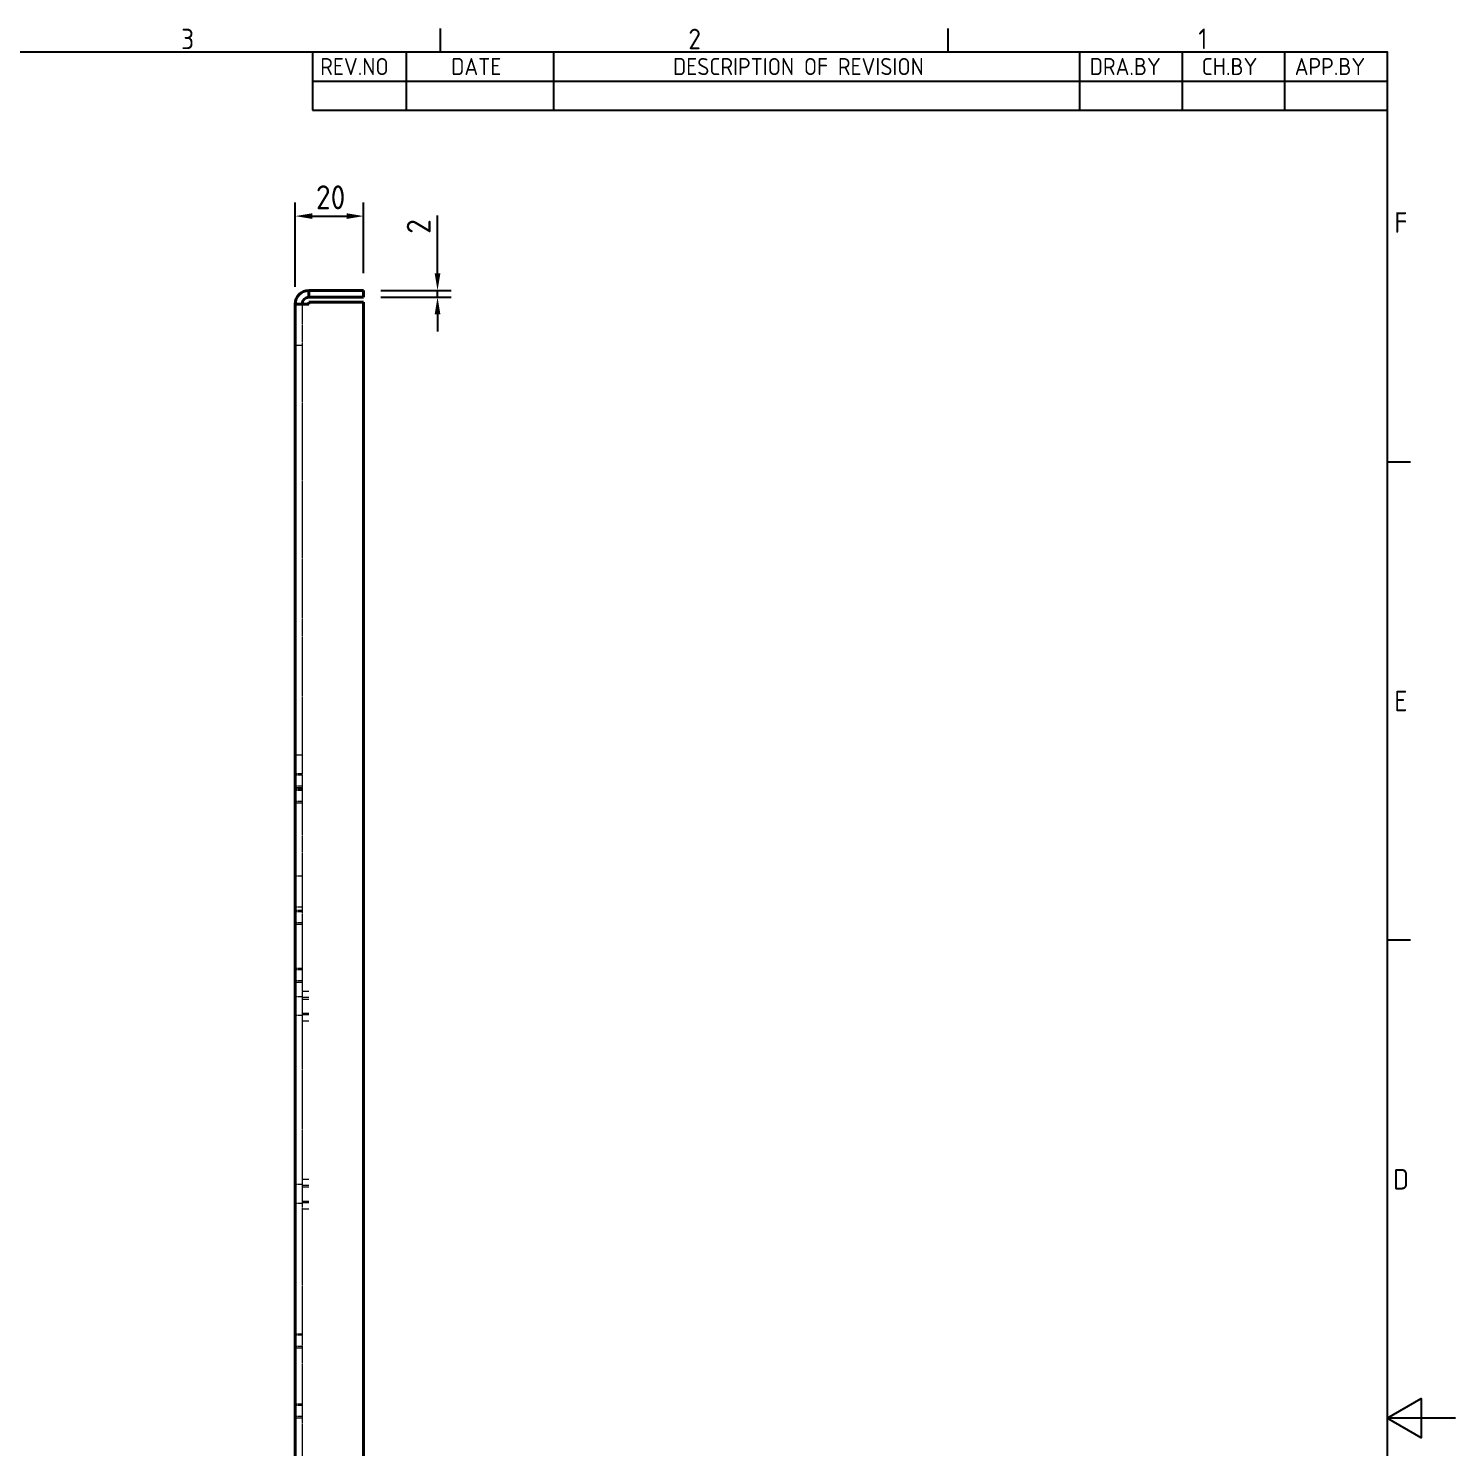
# Model space of a CAD drawing. Header units: millimetres. Extents: x 0 to 1188, y 0 to 840.
# Drawn here: x 770.4 to 1188, y 411.4 to 826.8 of the extents above; entities that cross this region are included whole.
import ezdxf

# ---------------------------------------------------------------- set-up
doc = ezdxf.new("R2010")
doc.units = ezdxf.units.MM
doc.header["$LTSCALE"] = 2
doc.linetypes.add('DASHED', pattern=[0.2067, 0.1654, -0.0413])
doc.layers.get('0').update_dxf_attribs({"color": 3, "lineweight": 25, "true_color": 0x00ff00})
for name, color, linetype, lineweight, true_color in [('가려진 것(ISO)', 2, 'DASHED', 18, 0xffff00), ('가시적인 것(ISO)', 3, 'Continuous', 40, 0x00ff00), ('기호(ISO)', 5, 'Continuous', 25, 0x0000ff), ('치수(ISO)', 2, 'Continuous', 25, 0xffff00)]:
    doc.layers.add(name, color=color, linetype=linetype, lineweight=lineweight, true_color=true_color)
doc.layers.add('경계(ISO)', color=7, linetype='Continuous', lineweight=25)
doc.styles.add('ISO ProportionalPSTEK', font='isocp.shx')
doc.styles.add('문자 텍스트_PSTEK_POSCO', font='isocp.shx')
doc.styles.add('치수 텍스트_PSTEK_POSCO', font='isocp.shx')
doc.dimstyles.new('치수_PSTEK_POSCO', dxfattribs={"dimscale": 2, "dimtxt": 3.5, "dimasz": 2.5, "dimexe": 2, "dimexo": 2.5, "dimgap": 1, "dimtad": 1, "dimrnd": 1e-08, "dimdsep": 46, "dimtxsty": '치수 텍스트_PSTEK_POSCO', "dimcen": 0.09, "dimdle": 10, "dimclrd": 7, "dimclre": 7, "dimclrt": 2, "dimadec": 1, "dimazin": 2, "dimtfac": 1, "dimtmove": 0, "dimatfit": 3, "dimfxl": 1, "dimtolj": 1, "dimlwd": -1, "dimlwe": -1, "dimarcsym": 0})

# ---------------------------------------------------------------- blocks, each defined once
blk = doc.blocks.new('경계 Default Border')
at = {"layer": '경계(ISO)'}
for p, q in [((445.4999923706055, 410), (445.4999923706055, 413.4000015258789)), ((519.7499847412109, 410), (519.7499847412109, 413.4000015258789)), ((584.0000152587891, 350), (587.400016784668, 350)), ((584.0000152587891, 280), (587.400016784668, 280))]:
    blk.add_line(p, q, dxfattribs=at)
at = {"layer": '경계(ISO)', "flags": 128}
for points in [[(10, 10), (10, 410), (584.0000152587891, 410), (584.0000152587891, 10), (10, 10)], [(594.0000152587891, 210), (584.0000152587891, 210), (589.0000152587891, 212.8867530822754), (589.0000152587891, 207.1132469177246), (584.0000152587891, 210)]]:
    blk.add_lwpolyline(points, dxfattribs=at)
at = {"layer": '경계(ISO)', "color": 2, "true_color": 0xffff00, "char_height": 3.00000011920929, "attachment_point": 7, "style": '문자 텍스트_PSTEK_POSCO'}
for s, insert in [('3', (407.5435395229536, 410.3713945155963)), ('2', (481.752739416884, 410.3713945155963)), ('1', (556.3610661041481, 410.4)), ('F', (585.0445395201642, 383.4999999403954)), ('E', (585.0445395201642, 313.4713944559917)), ('D', (584.8782702028949, 243.4713944559917))]:
    blk.add_mtext(s, dxfattribs=dict(at, insert=insert))
blk = doc.blocks.new('리비전 내역')
at = {"layer": '기호(ISO)'}
for p, q in [((426.7335297721611, 410), (584.0000152587891, 410)), ((426.7335297721611, 410), (426.7335297721611, 405.72)), ((440.4592983669029, 410), (440.4592983669029, 405.72)), ((462.0000152587891, 410), (462.0000152587891, 405.72)), ((539.0000152587891, 410), (539.0000152587891, 405.72)), ((554.0000152587891, 410), (554.0000152587891, 405.72)), ((569.0000152587891, 410), (569.0000152587891, 405.72)), ((584.0000152587891, 410), (584.0000152587891, 405.72)), ((426.7335297721611, 405.72), (584.0000152587891, 405.72)), ((426.7335297721611, 405.72), (426.7335297721611, 401.4400000000001)), ((440.4592983669029, 405.72), (440.4592983669029, 401.4400000000001)), ((462.0000152587891, 405.72), (462.0000152587891, 401.4400000000001)), ((539.0000152587891, 405.72), (539.0000152587891, 401.4400000000001)), ((554.0000152587891, 405.72), (554.0000152587891, 401.4400000000001)), ((569.0000152587891, 405.72), (569.0000152587891, 401.4400000000001)), ((584.0000152587891, 405.72), (584.0000152587891, 401.4400000000001)), ((426.7335297721611, 401.4400000000001), (584.0000152587891, 401.4400000000001))]:
    blk.add_line(p, q, dxfattribs=at)
at = {"layer": '기호(ISO)', "color": 2, "true_color": 0xffff00, "char_height": 2.5, "attachment_point": 7, "style": 'ISO ProportionalPSTEK'}
for s, insert in [('REV.NO', (427.8835304377628, 406.5831824209448)), ('DATE', (447.0438885856827, 406.5831824209448)), ('DESCRIPTION OF REVISION', (479.507035692152, 406.5831824209448)), ('DRA.BY', (540.4757492141094, 406.5831824209448)), ('CH.BY', (556.8643067674008, 406.5831824209448)), ('APP.BY', (570.4777492192294, 406.5831824209448))]:
    blk.add_mtext(s, dxfattribs=dict(at, insert=insert))
blk = doc.blocks.new('*D57')
at = {"layer": 'Defpoints', "color": 0, "transparency": 16777216}
for p in [(868.4563272696673, 771.8888359459219), (868.4563272696673, 750.1409392933133), (848.4563272696671, 746.1409392933132)]:
    blk.add_point(p, dxfattribs=at)
at = {"layer": '치수(ISO)', "color": 7, "transparency": 16777216}
for p, q in [((848.4563272696671, 751.1409392933132), (848.4563272696671, 775.8888359459219)), ((868.4563272696673, 755.1409392933133), (868.4563272696673, 775.8888359459219)), ((853.4563272696671, 771.8888359459219), (863.4563272696673, 771.8888359459219))]:
    blk.add_line(p, q, dxfattribs=at)
for points in [[(853.4563272696671, 772.7221692792552), (853.4563272696671, 771.0555026125885), (848.4563272696671, 771.8888359459219)], [(863.4563272696673, 772.7221692792552), (863.4563272696673, 771.0555026125885), (868.4563272696673, 771.8888359459219)]]:
    blk.add_solid(points, dxfattribs=at)
at = {"layer": '치수(ISO)', "color": 2, "transparency": 16777216, "insert": (854.5146934113997, 777.3895249222999), "char_height": 7, "attachment_point": 4, "style": '치수 텍스트_PSTEK_POSCO'}
blk.add_mtext('\\A1;20', dxfattribs=at)
blk = doc.blocks.new('*D58')
at = {"layer": 'Defpoints', "color": 0, "transparency": 16777216}
for p in [(868.4563272696673, 750.1409392933133), (868.4563272696673, 748.1409392933132), (890.0946111809527, 750.1409392933133)]:
    blk.add_point(p, dxfattribs=at)
at = {"layer": '치수(ISO)', "color": 7, "transparency": 16777216}
for p, q in [((890.0946111809527, 755.1409392933133), (890.0946111809528, 772.1078355208127)), ((873.4563272696673, 750.1409392933133), (894.0946111809527, 750.1409392933133)), ((873.4563272696673, 748.1409392933132), (894.0946111809527, 748.1409392933132)), ((890.0946111809527, 748.1409392933132), (890.0946111809527, 750.1409392933133)), ((890.0946111809527, 743.1409392933132), (890.0946111809527, 738.1409392933132))]:
    blk.add_line(p, q, dxfattribs=at)
for points in [[(889.2612778476193, 755.1409392933133), (890.9279445142861, 755.1409392933133), (890.0946111809527, 750.1409392933133)], [(889.2612778476193, 743.1409392933132), (890.9279445142861, 743.1409392933132), (890.0946111809527, 748.1409392933132)]]:
    blk.add_solid(points, dxfattribs=at)
at = {"layer": '치수(ISO)', "color": 2, "transparency": 16777216, "insert": (884.5939222045746, 766.7096662294744), "char_height": 7, "attachment_point": 4, "rotation": 90, "style": '치수 텍스트_PSTEK_POSCO'}
blk.add_mtext('\\A1;2', dxfattribs=at)

msp = doc.modelspace()

# ---------------------------------------------------------------- linework, layer by layer
at = {"layer": '가려진 것(ISO)'}
for p, q in [((850.4563272696671, 746.1409392933132), (850.4563272696671, 144.1409392933132)), ((848.4563272696616, 734.1409392933133), (850.4563272696616, 734.1409392933133)), ((848.4563272696616, 614.1409392933132), (850.4563272696616, 614.1409392933132)), ((850.4563272696528, 608.6409392933133), (848.4563272696528, 608.6409392933133)), ((850.4563272696528, 608.2619392933133), (848.4563272696528, 608.2619392933133)), ((850.4563272696528, 605.0199392933133), (848.4563272696528, 605.0199392933133)), ((848.4563272696528, 604.6409392933133), (850.4563272696528, 604.6409392933133)), ((850.4563272695974, 604.1409392933132), (848.4563272695973, 604.1409392933132)), ((850.4563272695974, 603.7619392933132), (848.4563272695973, 603.7619392933132)), ((850.4563272695974, 600.5199392933132), (848.4563272695973, 600.5199392933132)), ((848.4563272695973, 600.1409392933132), (850.4563272695974, 600.1409392933132)), ((850.4563272696639, 578.6409392933133), (848.4563272696639, 578.6409392933133)), ((850.4563272696639, 569.6409392933133), (848.4563272696639, 569.6409392933133)), ((850.4563272696528, 568.6409392933133), (848.4563272696528, 568.6409392933133)), ((850.4563272696528, 568.2619392933133), (848.4563272696528, 568.2619392933133)), ((850.4563272696528, 565.0199392933132), (848.4563272696528, 565.0199392933132)), ((848.4563272696528, 564.6409392933133), (850.4563272696528, 564.6409392933133)), ((850.4563272696373, 551.6409392933132), (848.4563272696373, 551.6409392933132)), ((850.4563272696373, 551.2619392933132), (848.4563272696373, 551.2619392933132)), ((850.4563272696373, 548.0199392933132), (848.4563272696373, 548.0199392933132)), ((848.4563272696373, 547.6409392933133), (850.4563272696373, 547.6409392933133)), ((850.4563272696076, 543.3909392933132), (848.4563272696075, 543.3909392933132)), ((850.4563272696076, 544.9909392933132), (852.4563272696076, 544.9909392933132)), ((852.4563272696076, 543.1409392933132), (850.4563272696076, 543.1409392933132)), ((850.4563272696076, 542.7079392933132), (852.4563272696076, 542.7079392933132)), ((850.4563272696076, 537.8909392933132), (848.4563272696075, 537.8909392933132)), ((850.4563272696076, 538.5739392933133), (852.4563272696076, 538.5739392933133)), ((850.4563272696076, 538.1409392933132), (852.4563272696076, 538.1409392933132)), ((850.4563272696076, 536.2909392933132), (852.4563272696076, 536.2909392933132)), ((850.4563272696076, 489.9909392933132), (852.4563272696076, 489.9909392933132)), ((850.4563272696076, 488.3909392933132), (848.4563272696075, 488.3909392933132)), ((852.4563272696076, 488.1409392933132), (850.4563272696076, 488.1409392933132)), ((850.4563272696076, 487.7079392933132), (852.4563272696076, 487.7079392933132)), ((850.4563272696076, 482.8909392933132), (848.4563272696075, 482.8909392933132)), ((850.4563272696076, 483.5739392933132), (852.4563272696076, 483.5739392933132)), ((850.4563272696076, 483.1409392933132), (852.4563272696076, 483.1409392933132)), ((850.4563272696076, 481.2909392933132), (852.4563272696076, 481.2909392933132)), ((850.4563272696373, 444.6409392933132), (848.4563272696373, 444.6409392933132)), ((850.4563272696373, 444.2619392933132), (848.4563272696373, 444.2619392933132)), ((850.4563272696373, 441.0199392933132), (848.4563272696373, 441.0199392933132)), ((848.4563272696373, 440.6409392933132), (850.4563272696373, 440.6409392933132)), ((850.4563272695974, 424.1409392933132), (848.4563272695973, 424.1409392933132)), ((850.4563272695974, 423.7619392933132), (848.4563272695973, 423.7619392933132)), ((850.4563272695974, 420.5199392933132), (848.4563272695973, 420.5199392933132)), ((848.4563272695973, 420.1409392933132), (850.4563272695974, 420.1409392933132))]:
    msp.add_line(p, q, dxfattribs=at)
at = {"layer": '가시적인 것(ISO)'}
for p, q in [((868.4563272696673, 750.1409392933133), (852.4563272696673, 750.1409392933133)), ((852.4563272696673, 748.1409392933131), (852.4563272696673, 750.1409392933133)), ((852.4563272696673, 748.1409392933131), (868.4563272696673, 748.1409392933132)), ((868.4563272696673, 748.1409392933132), (868.4563272696673, 750.1409392933133)), ((848.4563272696673, 144.1409392933132), (848.4563272696673, 746.1409392933132)), ((852.4563272696685, 746.1409392933132), (848.4563272696671, 746.1409392933132)), ((852.4563272696685, 746.1409392933132), (852.4563272696685, 746.7267257309401)), ((852.4563272696685, 746.7267257309401), (868.4563272696685, 746.7267257309402)), ((868.4563272696685, 746.7267257309402), (868.4563272696685, 143.5551528556863))]:
    msp.add_line(p, q, dxfattribs=at)
for centre, radius in [((852.4563272696672, 746.1409392933133), 3.999999999999844), ((852.4563272696672, 746.1409392933132), 1.999999999999959)]:
    msp.add_arc(centre, radius, 90, 180, dxfattribs=at)

# ---------------------------------------------------------------- block references
at = {"xscale": 2, "yscale": 2, "zscale": 2}
msp.add_blockref('경계 Default Border', (0, 0), dxfattribs=at)
at = {"layer": '기호(ISO)', "xscale": 2, "yscale": 2, "zscale": 2}
msp.add_blockref('리비전 내역', (0, 0), dxfattribs=at)

# ---------------------------------------------------------------- dimensions: what is measured, and where the dimension line sits
at = {"layer": '치수(ISO)', "color": 7}
dim = msp.add_linear_dim(base=(868.4563272696673, 771.8888359459219), p1=(848.4563272696671, 746.1409392933132), p2=(868.4563272696673, 750.1409392933133), dimstyle='치수_PSTEK_POSCO', override={"dimdec": 2, "dimtp": 0, "dimtm": -0, "dimtdec": 2, "dimtofl": 0, "dimatfit": 1}, dxfattribs=at)
dim.commit()
dim.dimension.update_dxf_attribs({"geometry": '*D57', "text_midpoint": (858.4563272696673, 771.8888359459219), "dimtype": 160})
dim = msp.add_linear_dim(base=(890.0946111809527, 750.1409392933133), p1=(868.4563272696673, 748.1409392933132), p2=(868.4563272696673, 750.1409392933133), angle=270, dimstyle='치수_PSTEK_POSCO', override={"dimdec": 2, "dimtp": 0, "dimtm": -0, "dimtdec": 2, "dimtofl": 1, "dimatfit": 1}, dxfattribs=at)
dim.commit()
dim.dimension.update_dxf_attribs({"geometry": '*D58', "text_midpoint": (890.0946111809526, 768.4087508751436), "dimtype": 160})

doc.saveas('drawing.dxf')
